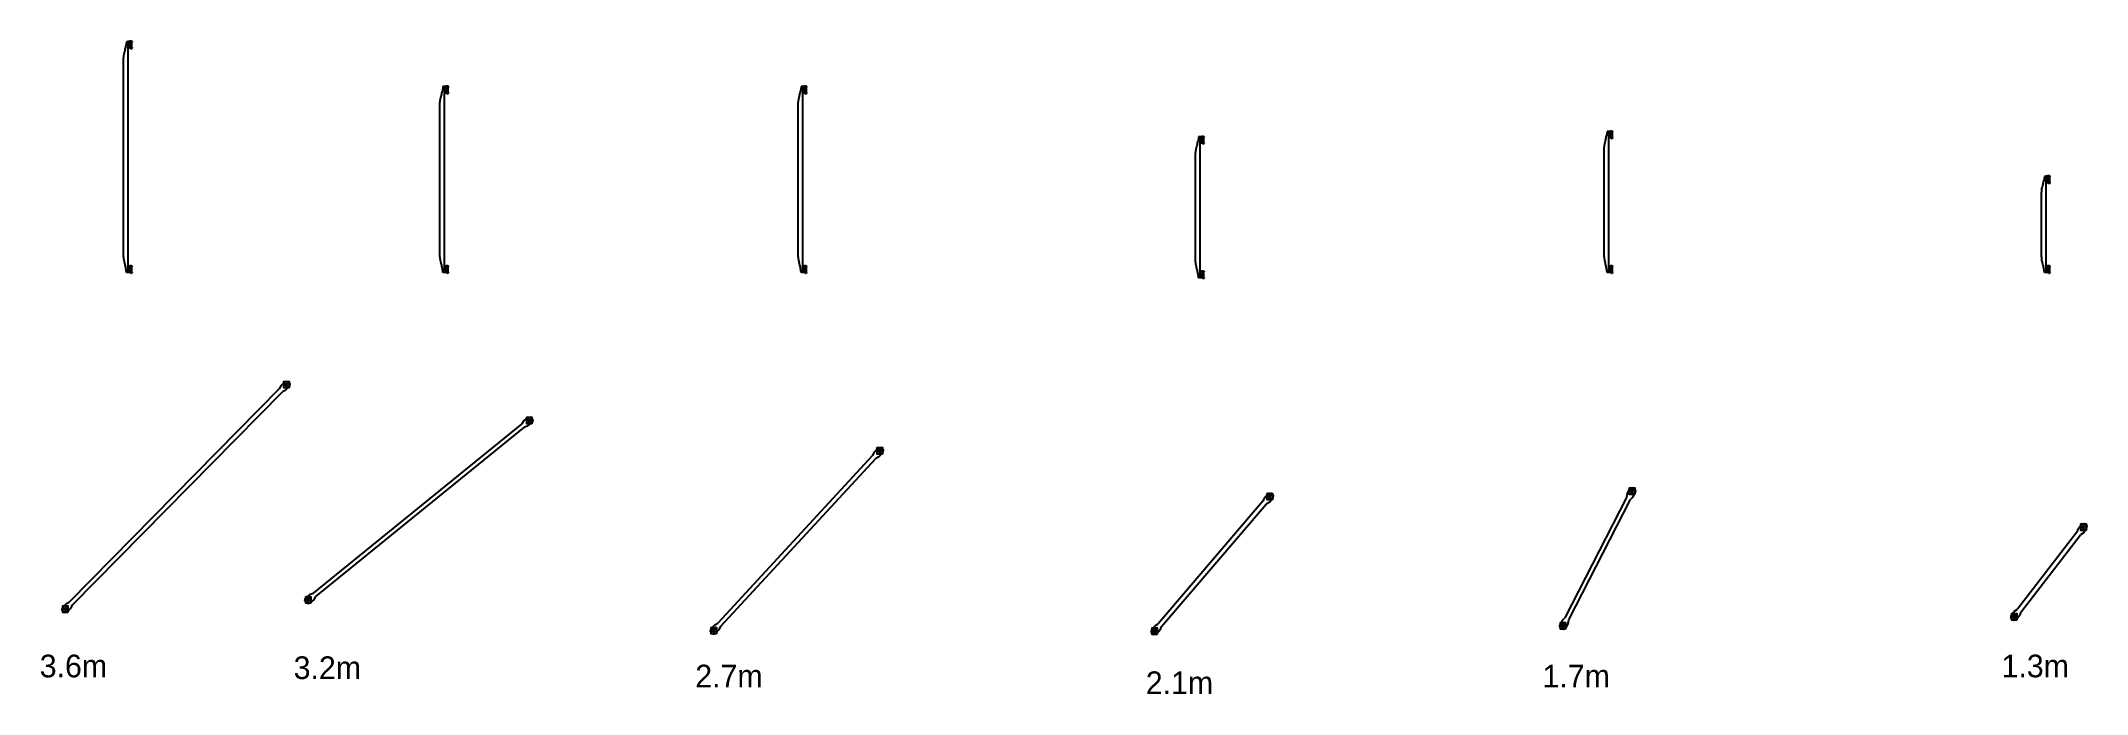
# Model space of a CAD drawing. Header units: millimetres. Extents: x 17510 to 40074, y 45629 to 52832.
import ezdxf

# ---------------------------------------------------------------- set-up
doc = ezdxf.new("R2010")
doc.units = ezdxf.units.MM
doc.layers.get('0').update_dxf_attribs({"linetype": 'CONTINUOUS'})
doc.styles.add('ARCH', font='archd.shx', dxfattribs={"height": 250})

# ---------------------------------------------------------------- blocks, each defined once
blk = doc.blocks.new('3.6m Brace')
at = {"color": 150}
for p, q in [((2374, 2461), (2423, 2511)), ((2414, 2495), (2414, 2502)), ((2414, 2495), (2424, 2495)), ((2423, 2511), (2447, 2515)), ((2424, 2495), (2424, 2500)), ((2448, 2505), (2428, 2505)), ((2447, 2515), (2478, 2484)), ((2452, 2495), (2452, 2500)), ((2462, 2495), (2452, 2495)), ((2462, 2495), (2462, 2502)), ((2474, 2460), (2478, 2484)), ((2358, 2428), (45, 80)), ((80, 47), (2393, 2395)), ((2374, 2461), (2358, 2428)), ((2425, 2411), (2393, 2395)), ((2466, 2445), (2410, 2445)), ((2425, 2411), (2474, 2460)), ((-36, 15), (-40, -10)), ((13, 64), (-36, 15)), ((-24, 20), (-24, 27)), ((-24, 20), (-14, 20)), ((-14, 20), (-14, 25)), ((10, 30), (-10, 30)), ((13, 64), (45, 80)), ((14, 20), (14, 25)), ((24, 20), (14, 20)), ((64, 14), (15, -36)), ((24, 20), (24, 27)), ((64, 14), (80, 47)), ((-9, -40), (-40, -10)), ((28, -30), (-28, -30)), ((15, -36), (-9, -40))]:
    blk.add_line(p, q, dxfattribs=at)
for points in [[(2466, 2439), (2410, 2439), (2410, 2511), (2466, 2511)], [(28, -36), (-28, -36), (-28, 36), (28, 36)]]:
    blk.add_lwpolyline(points, close=True, dxfattribs=at)
for centre, radius in [((2438, 2475), 11), ((2438, 2475), 10), ((0, 0), 11), ((0, 0), 10)]:
    blk.add_circle(centre, radius, dxfattribs=at)
for centre, radius, start, end in [((2403, 2495), 11.9, 358.6198, 54.5103), ((2423, 2502), 8.8, 90, 180), ((2428, 2500), 5, 90, 180), ((2448, 2500), 5, 0, 90), ((2453, 2502), 8.8, 0, 90), ((2473, 2495), 11.9, 125.4897, 181.3802), ((-35, 20), 11.9, 358.6198, 54.5103), ((-15, 27), 8.8, 90, 180), ((-10, 25), 5, 90, 180), ((10, 25), 5, 0, 90), ((15, 27), 8.8, 0, 90), ((35, 20), 11.9, 125.4897, 181.3802)]:
    blk.add_arc(centre, radius, start, end, dxfattribs=at)
blk = doc.blocks.new('3.2m Brace')
at = {"color": 150}
for p, q in [((2354, 1943), (54, 75)), ((84, 37), (2384, 1905)), ((2373, 1973), (2354, 1943)), ((2373, 1973), (2427, 2017)), ((2418, 1917), (2384, 1905)), ((2466, 1950), (2410, 1950)), ((2414, 2000), (2414, 2007)), ((2414, 2000), (2424, 2000)), ((2418, 1917), (2472, 1962)), ((2424, 2000), (2424, 2005)), ((2427, 2017), (2451, 2019)), ((2448, 2010), (2428, 2010)), ((2451, 2019), (2479, 1985)), ((2452, 2000), (2452, 2005)), ((2462, 2000), (2452, 2000)), ((2462, 2000), (2462, 2007)), ((2472, 1962), (2479, 1985)), ((-34, 18), (-41, -5)), ((20, 63), (-34, 18)), ((-24, 20), (-24, 27)), ((-24, 20), (-14, 20)), ((-14, 20), (-14, 25)), ((10, 30), (-10, 30)), ((65, 7), (11, -37)), ((14, 20), (14, 25)), ((24, 20), (14, 20)), ((20, 63), (54, 75)), ((24, 20), (24, 27)), ((65, 7), (84, 37)), ((-13, -39), (-41, -5)), ((28, -30), (-28, -30)), ((11, -37), (-13, -39))]:
    blk.add_line(p, q, dxfattribs=at)
for points in [[(2466, 1944), (2410, 1944), (2410, 2016), (2466, 2016)], [(28, -36), (-28, -36), (-28, 36), (28, 36)]]:
    blk.add_lwpolyline(points, close=True, dxfattribs=at)
for centre, radius in [((2438, 1980), 11), ((2438, 1980), 10), ((0, 0), 11), ((0, 0), 10)]:
    blk.add_circle(centre, radius, dxfattribs=at)
for centre, radius, start, end in [((2403, 2000), 11.9, 358.6198, 54.5103), ((2423, 2007), 8.8, 90, 180), ((2428, 2005), 5, 90, 180), ((2448, 2005), 5, 0, 90), ((2453, 2007), 8.8, 0, 90), ((2473, 2000), 11.9, 125.4897, 181.3802), ((-35, 20), 11.9, 358.6198, 54.5103), ((-15, 27), 8.8, 90, 180), ((-10, 25), 5, 90, 180), ((10, 25), 5, 0, 90), ((15, 27), 8.8, 0, 90), ((35, 20), 11.9, 125.4897, 181.3802)]:
    blk.add_arc(centre, radius, start, end, dxfattribs=at)
blk = doc.blocks.new('2.7m Brace')
at = {"color": 150}
for p, q in [((1751, 1933), (43, 82)), ((78, 49), (1786, 1900)), ((1765, 1966), (1751, 1933)), ((1765, 1966), (1813, 2017)), ((1818, 1917), (1786, 1900)), ((1858, 1952), (1800, 1952)), ((1806, 2002), (1806, 2009)), ((1806, 2002), (1814, 2002)), ((1813, 2017), (1837, 2022)), ((1814, 2002), (1814, 2007)), ((1818, 1917), (1866, 1968)), ((1838, 2012), (1820, 2012)), ((1837, 2022), (1869, 1992)), ((1844, 2002), (1844, 2007)), ((1852, 2002), (1844, 2002)), ((1852, 2002), (1852, 2009)), ((1866, 1968), (1869, 1992)), ((-37, 13), (-40, -11)), ((11, 65), (-37, 13)), ((-24, 20), (-24, 27)), ((-24, 20), (-14, 20)), ((-14, 20), (-14, 25)), ((10, 30), (-10, 30)), ((11, 65), (43, 82)), ((14, 20), (14, 25)), ((24, 20), (14, 20)), ((64, 16), (16, -35)), ((24, 20), (24, 27)), ((64, 16), (78, 49)), ((-8, -41), (-40, -11)), ((28, -30), (-28, -30)), ((16, -35), (-8, -41))]:
    blk.add_line(p, q, dxfattribs=at)
for points in [[(1858, 1946), (1800, 1946), (1800, 2018), (1858, 2018)], [(28, -36), (-28, -36), (-28, 36), (28, 36)]]:
    blk.add_lwpolyline(points, close=True, dxfattribs=at)
for centre, radius in [((1829, 1982), 11), ((1829, 1982), 10), ((0, 0), 11), ((0, 0), 10)]:
    blk.add_circle(centre, radius, dxfattribs=at)
for centre, radius, start, end in [((1794, 2002), 11.9, 358.6198, 54.5103), ((1814, 2009), 8.8, 90, 180), ((1820, 2007), 5, 90, 180), ((1838, 2007), 5, 0, 90), ((1844, 2009), 8.8, 0, 90), ((1864, 2002), 11.9, 125.4897, 181.3802), ((-35, 20), 11.9, 358.6198, 54.5103), ((-15, 27), 8.8, 90, 180), ((-10, 25), 5, 90, 180), ((10, 25), 5, 0, 90), ((15, 27), 8.8, 0, 90), ((35, 20), 11.9, 125.4897, 181.3802)]:
    blk.add_arc(centre, radius, start, end, dxfattribs=at)
blk = doc.blocks.new('2.1m Brace')
at = {"color": 150}
for p, q in [((1194, 1433), (40, 83)), ((76, 52), (1230, 1402)), ((1207, 1467), (1194, 1433)), ((1207, 1467), (1252, 1520)), ((1262, 1420), (1230, 1402)), ((1298, 1455), (1242, 1455)), ((1246, 1505), (1246, 1512)), ((1246, 1505), (1256, 1505)), ((1252, 1520), (1276, 1526)), ((1256, 1505), (1256, 1510)), ((1280, 1515), (1260, 1515)), ((1262, 1420), (1307, 1473)), ((1276, 1526), (1309, 1497)), ((1284, 1505), (1284, 1510)), ((1294, 1505), (1284, 1505)), ((1294, 1505), (1294, 1512)), ((1307, 1473), (1309, 1497)), ((-37, 12), (-39, -12)), ((8, 65), (-37, 12)), ((-24, 20), (-24, 27)), ((-24, 20), (-14, 20)), ((-14, 20), (-14, 25)), ((10, 30), (-10, 30)), ((8, 65), (40, 83)), ((14, 20), (14, 25)), ((24, 20), (14, 20)), ((63, 18), (18, -35)), ((24, 20), (24, 27)), ((63, 18), (76, 52)), ((-6, -41), (-39, -12)), ((28, -30), (-28, -30)), ((18, -35), (-6, -41))]:
    blk.add_line(p, q, dxfattribs=at)
for points in [[(1298, 1449), (1242, 1449), (1242, 1521), (1298, 1521)], [(28, -36), (-28, -36), (-28, 36), (28, 36)]]:
    blk.add_lwpolyline(points, close=True, dxfattribs=at)
for centre, radius in [((1270, 1485), 11), ((1270, 1485), 10), ((0, 0), 11), ((0, 0), 10)]:
    blk.add_circle(centre, radius, dxfattribs=at)
for centre, radius, start, end in [((1235, 1505), 11.9, 358.6198, 54.5103), ((1255, 1512), 8.8, 90, 180), ((1260, 1510), 5, 90, 180), ((1280, 1510), 5, 0, 90), ((1285, 1512), 8.8, 0, 90), ((1305, 1505), 11.9, 125.4897, 181.3802), ((-35, 20), 11.9, 358.6198, 54.5103), ((-15, 27), 8.8, 90, 180), ((-10, 25), 5, 90, 180), ((10, 25), 5, 0, 90), ((15, 27), 8.8, 0, 90), ((35, 20), 11.9, 125.4897, 181.3802)]:
    blk.add_arc(centre, radius, start, end, dxfattribs=at)
blk = doc.blocks.new('1.7m Brace')
at = {"color": 150}
for p, q in [((700, 1417), (19, 90)), ((62, 68), (743, 1395)), ((705, 1453), (700, 1417)), ((705, 1453), (737, 1515)), ((790, 1455), (734, 1455)), ((737, 1515), (758, 1526)), ((738, 1505), (738, 1512)), ((738, 1505), (748, 1505)), ((769, 1420), (743, 1395)), ((748, 1505), (748, 1510)), ((772, 1515), (752, 1515)), ((758, 1526), (798, 1506)), ((769, 1420), (801, 1482)), ((776, 1505), (776, 1510)), ((786, 1505), (776, 1505)), ((786, 1505), (786, 1512)), ((801, 1482), (798, 1506)), ((-7, 65), (-39, 3)), ((-39, 3), (-36, -21)), ((-24, 20), (-24, 27)), ((-24, 20), (-14, 20)), ((-14, 20), (-14, 25)), ((10, 30), (-10, 30)), ((-7, 65), (19, 90)), ((14, 20), (14, 25)), ((24, 20), (14, 20)), ((24, 20), (24, 27)), ((57, 32), (25, -30)), ((57, 32), (62, 68)), ((4, -41), (-36, -21)), ((28, -30), (-28, -30)), ((25, -30), (4, -41))]:
    blk.add_line(p, q, dxfattribs=at)
for points in [[(790, 1449), (734, 1449), (734, 1521), (790, 1521)], [(28, -36), (-28, -36), (-28, 36), (28, 36)]]:
    blk.add_lwpolyline(points, close=True, dxfattribs=at)
for centre, radius in [((762, 1485), 11), ((762, 1485), 10), ((0, 0), 11), ((0, 0), 10)]:
    blk.add_circle(centre, radius, dxfattribs=at)
for centre, radius, start, end in [((727, 1505), 11.9, 358.6198, 54.5103), ((747, 1512), 8.8, 90, 180), ((752, 1510), 5, 90, 180), ((772, 1510), 5, 0, 90), ((777, 1512), 8.8, 0, 90), ((797, 1505), 11.9, 125.4897, 181.3802), ((-35, 20), 11.9, 358.6198, 54.5103), ((-15, 27), 8.8, 90, 180), ((-10, 25), 5, 90, 180), ((10, 25), 5, 0, 90), ((15, 27), 8.8, 0, 90), ((35, 20), 11.9, 125.4897, 181.3802)]:
    blk.add_arc(centre, radius, start, end, dxfattribs=at)
blk = doc.blocks.new('1.3m Brace')
at = {"color": 150}
for p, q in [((689, 934), (35, 85)), ((73, 56), (727, 905)), ((700, 968), (689, 934)), ((700, 968), (743, 1024)), ((757, 924), (727, 905)), ((790, 960), (734, 960)), ((738, 1010), (738, 1017)), ((738, 1010), (748, 1010)), ((743, 1024), (766, 1031)), ((748, 1010), (748, 1015)), ((772, 1020), (752, 1020)), ((757, 924), (800, 980)), ((766, 1031), (801, 1004)), ((776, 1010), (776, 1015)), ((786, 1010), (776, 1010)), ((786, 1010), (786, 1017)), ((800, 980), (801, 1004)), ((-38, 10), (-39, -14)), ((5, 66), (-38, 10)), ((-24, 20), (-24, 27)), ((-24, 20), (-14, 20)), ((-14, 20), (-14, 25)), ((10, 30), (-10, 30)), ((5, 66), (35, 85)), ((14, 20), (14, 25)), ((24, 20), (14, 20)), ((62, 22), (19, -34)), ((24, 20), (24, 27)), ((62, 22), (73, 56)), ((-4, -41), (-39, -14)), ((28, -30), (-28, -30)), ((19, -34), (-4, -41))]:
    blk.add_line(p, q, dxfattribs=at)
for points in [[(790, 954), (734, 954), (734, 1026), (790, 1026)], [(28, -36), (-28, -36), (-28, 36), (28, 36)]]:
    blk.add_lwpolyline(points, close=True, dxfattribs=at)
for centre, radius in [((762, 990), 11), ((762, 990), 10), ((0, 0), 11), ((0, 0), 10)]:
    blk.add_circle(centre, radius, dxfattribs=at)
for centre, radius, start, end in [((727, 1010), 11.9, 358.6198, 54.5103), ((747, 1017), 8.8, 90, 180), ((752, 1015), 5, 90, 180), ((772, 1015), 5, 0, 90), ((777, 1017), 8.8, 0, 90), ((797, 1010), 11.9, 125.4897, 181.3802), ((-35, 20), 11.9, 358.6198, 54.5103), ((-15, 27), 8.8, 90, 180), ((-10, 25), 5, 90, 180), ((10, 25), 5, 0, 90), ((15, 27), 8.8, 0, 90), ((35, 20), 11.9, 125.4897, 181.3802)]:
    blk.add_arc(centre, radius, start, end, dxfattribs=at)
blk = doc.blocks.new('1.3m Brace Side')
at = {"color": 150}
for p, q in [((-37, 953), (-42, 939)), ((-21, 1045), (-27, 996)), ((-6, 1046), (-21, 1045)), ((40, 1046), (-6, 1046)), ((-6, 1046), (-6, 974)), ((-6, 974), (-6, 56)), ((40, 974), (-6, 974)), ((40, 1040), (0, 1040)), ((0, 1040), (0, 980)), ((40, 980), (0, 980)), ((16, 1046), (15, 1054)), ((15, 1054), (35, 1054)), ((26, 980), (17, 1040)), ((29, 963), (27, 974)), ((35, 963), (29, 963)), ((35, 1054), (35, 1046)), ((35, 1040), (35, 980)), ((35, 974), (35, 963)), ((40, 1046), (40, 1040)), ((40, 980), (40, 974)), ((-54, 158), (-54, 872)), ((-37, 77), (-42, 91)), ((-21, -15), (-27, 34)), ((40, 56), (-6, 56)), ((-6, 56), (-6, -16)), ((40, 50), (0, 50)), ((0, 50), (0, -10)), ((16, 56), (15, 64)), ((15, 64), (35, 64)), ((26, -10), (17, 50)), ((35, 64), (35, 56)), ((35, 50), (35, -10)), ((40, 56), (40, 50)), ((-6, -16), (-21, -15)), ((40, -16), (-6, -16)), ((40, -10), (0, -10)), ((29, -27), (27, -16)), ((35, -27), (29, -27)), ((35, -16), (35, -27)), ((40, -10), (40, -16))]:
    blk.add_line(p, q, dxfattribs=at)
for centre, start, end in [((146, 872), 160.3809, 180), ((-226, 1021), 340.3809, 352.8189), ((146, 158), 180, 199.6191), ((-226, 9), 7.1811, 19.6191)]:
    blk.add_arc(centre, 200, start, end, dxfattribs=at)
blk = doc.blocks.new('1.7m Brace Side')
at = {"color": 150}
for p, q in [((-54, 158), (-54, 1367)), ((-37, 1448), (-42, 1434)), ((-21, 1540), (-27, 1491)), ((-6, 1541), (-21, 1540)), ((40, 1541), (-6, 1541)), ((-6, 1541), (-6, 1469)), ((-6, 1469), (-6, 56)), ((40, 1469), (-6, 1469)), ((40, 1535), (0, 1535)), ((0, 1535), (0, 1475)), ((40, 1475), (0, 1475)), ((16, 1541), (15, 1549)), ((15, 1549), (35, 1549)), ((26, 1475), (17, 1535)), ((29, 1458), (27, 1469)), ((35, 1458), (29, 1458)), ((35, 1549), (35, 1541)), ((35, 1535), (35, 1475)), ((35, 1469), (35, 1458)), ((40, 1541), (40, 1535)), ((40, 1475), (40, 1469)), ((-37, 77), (-42, 91)), ((-21, -15), (-27, 34)), ((40, 56), (-6, 56)), ((-6, 56), (-6, -16)), ((40, 50), (0, 50)), ((0, 50), (0, -10)), ((16, 56), (15, 64)), ((15, 64), (35, 64)), ((26, -10), (17, 50)), ((35, 64), (35, 56)), ((35, 50), (35, -10)), ((40, 56), (40, 50)), ((-6, -16), (-21, -15)), ((40, -16), (-6, -16)), ((40, -10), (0, -10)), ((29, -27), (27, -16)), ((35, -27), (29, -27)), ((35, -16), (35, -27)), ((40, -10), (40, -16))]:
    blk.add_line(p, q, dxfattribs=at)
for centre, start, end in [((146, 1367), 160.3809, 180), ((-226, 1516), 340.3809, 352.8189), ((146, 158), 180, 199.6191), ((-226, 9), 7.1811, 19.6191)]:
    blk.add_arc(centre, 200, start, end, dxfattribs=at)
blk = doc.blocks.new('2.1m Brace Side')
at = {"color": 150}
for p, q in [((-54, 158), (-54, 1367)), ((-37, 1448), (-42, 1434)), ((-21, 1540), (-27, 1491)), ((-6, 1541), (-21, 1540)), ((40, 1541), (-6, 1541)), ((-6, 1541), (-6, 1469)), ((-6, 1469), (-6, 56)), ((40, 1469), (-6, 1469)), ((40, 1535), (0, 1535)), ((0, 1535), (0, 1475)), ((40, 1475), (0, 1475)), ((16, 1541), (15, 1549)), ((15, 1549), (35, 1549)), ((26, 1475), (17, 1535)), ((29, 1458), (27, 1469)), ((35, 1458), (29, 1458)), ((35, 1549), (35, 1541)), ((35, 1535), (35, 1475)), ((35, 1469), (35, 1458)), ((40, 1541), (40, 1535)), ((40, 1475), (40, 1469)), ((-37, 77), (-42, 91)), ((-21, -15), (-27, 34)), ((40, 56), (-6, 56)), ((-6, 56), (-6, -16)), ((40, 50), (0, 50)), ((0, 50), (0, -10)), ((16, 56), (15, 64)), ((15, 64), (35, 64)), ((26, -10), (17, 50)), ((35, 64), (35, 56)), ((35, 50), (35, -10)), ((40, 56), (40, 50)), ((-6, -16), (-21, -15)), ((40, -16), (-6, -16)), ((40, -10), (0, -10)), ((29, -27), (27, -16)), ((35, -27), (29, -27)), ((35, -16), (35, -27)), ((40, -10), (40, -16))]:
    blk.add_line(p, q, dxfattribs=at)
for centre, start, end in [((146, 1367), 160.3809, 180), ((-226, 1516), 340.3809, 352.8189), ((146, 158), 180, 199.6191), ((-226, 9), 7.1811, 19.6191)]:
    blk.add_arc(centre, 200, start, end, dxfattribs=at)
blk = doc.blocks.new('2.7m Brace Side')
at = {"color": 150}
for p, q in [((-21, 2035), (-27, 1986)), ((-6, 2036), (-21, 2035)), ((40, 2036), (-6, 2036)), ((-6, 2036), (-6, 1964)), ((16, 2036), (15, 2044)), ((15, 2044), (35, 2044)), ((35, 2044), (35, 2036)), ((40, 2036), (40, 2030)), ((-54, 158), (-54, 1862)), ((-37, 1943), (-42, 1929)), ((-6, 1964), (-6, 56)), ((40, 1964), (-6, 1964)), ((40, 2030), (0, 2030)), ((0, 2030), (0, 1970)), ((40, 1970), (0, 1970)), ((26, 1970), (17, 2030)), ((29, 1953), (27, 1964)), ((35, 1953), (29, 1953)), ((35, 2030), (35, 1970)), ((35, 1964), (35, 1953)), ((40, 1970), (40, 1964)), ((-37, 77), (-42, 91)), ((-21, -15), (-27, 34)), ((40, 56), (-6, 56)), ((-6, 56), (-6, -16)), ((40, 50), (0, 50)), ((0, 50), (0, -10)), ((16, 56), (15, 64)), ((15, 64), (35, 64)), ((26, -10), (17, 50)), ((35, 64), (35, 56)), ((35, 50), (35, -10)), ((40, 56), (40, 50)), ((-6, -16), (-21, -15)), ((40, -16), (-6, -16)), ((40, -10), (0, -10)), ((29, -27), (27, -16)), ((35, -27), (29, -27)), ((35, -16), (35, -27)), ((40, -10), (40, -16))]:
    blk.add_line(p, q, dxfattribs=at)
for centre, start, end in [((146, 1862), 160.3809, 180), ((-226, 2011), 340.3809, 352.8189), ((146, 158), 180, 199.6191), ((-226, 9), 7.1811, 19.6191)]:
    blk.add_arc(centre, 200, start, end, dxfattribs=at)
blk = doc.blocks.new('3.2m Brace Side')
at = {"color": 150}
for p, q in [((-21, 2035), (-27, 1986)), ((-6, 2036), (-21, 2035)), ((40, 2036), (-6, 2036)), ((-6, 2036), (-6, 1964)), ((16, 2036), (15, 2044)), ((15, 2044), (35, 2044)), ((35, 2044), (35, 2036)), ((40, 2036), (40, 2030)), ((-54, 158), (-54, 1862)), ((-37, 1943), (-42, 1929)), ((-6, 1964), (-6, 56)), ((40, 1964), (-6, 1964)), ((40, 2030), (0, 2030)), ((0, 2030), (0, 1970)), ((40, 1970), (0, 1970)), ((26, 1970), (17, 2030)), ((29, 1953), (27, 1964)), ((35, 1953), (29, 1953)), ((35, 2030), (35, 1970)), ((35, 1964), (35, 1953)), ((40, 1970), (40, 1964)), ((-37, 77), (-42, 91)), ((-21, -15), (-27, 34)), ((40, 56), (-6, 56)), ((-6, 56), (-6, -16)), ((40, 50), (0, 50)), ((0, 50), (0, -10)), ((16, 56), (15, 64)), ((15, 64), (35, 64)), ((26, -10), (17, 50)), ((35, 64), (35, 56)), ((35, 50), (35, -10)), ((40, 56), (40, 50)), ((-6, -16), (-21, -15)), ((40, -16), (-6, -16)), ((40, -10), (0, -10)), ((29, -27), (27, -16)), ((35, -27), (29, -27)), ((35, -16), (35, -27)), ((40, -10), (40, -16))]:
    blk.add_line(p, q, dxfattribs=at)
for centre, start, end in [((146, 1862), 160.3809, 180), ((-226, 2011), 340.3809, 352.8189), ((146, 158), 180, 199.6191), ((-226, 9), 7.1811, 19.6191)]:
    blk.add_arc(centre, 200, start, end, dxfattribs=at)
blk = doc.blocks.new('3.6m Brace Side')
at = {"color": 150}
for p, q in [((-21, 2530), (-27, 2481)), ((-6, 2531), (-21, 2530)), ((40, 2531), (-6, 2531)), ((-6, 2531), (-6, 2459)), ((40, 2525), (0, 2525)), ((0, 2525), (0, 2465)), ((16, 2531), (15, 2539)), ((15, 2539), (35, 2539)), ((26, 2465), (17, 2525)), ((35, 2539), (35, 2531)), ((35, 2525), (35, 2465)), ((40, 2531), (40, 2525)), ((-54, 158), (-54, 2357)), ((-37, 2438), (-42, 2424)), ((-6, 2459), (-6, 56)), ((40, 2459), (-6, 2459)), ((40, 2465), (0, 2465)), ((29, 2448), (27, 2459)), ((35, 2448), (29, 2448)), ((35, 2459), (35, 2448)), ((40, 2465), (40, 2459)), ((-37, 77), (-42, 91)), ((-21, -15), (-27, 34)), ((40, 56), (-6, 56)), ((-6, 56), (-6, -16)), ((40, 50), (0, 50)), ((0, 50), (0, -10)), ((16, 56), (15, 64)), ((15, 64), (35, 64)), ((26, -10), (17, 50)), ((35, 64), (35, 56)), ((35, 50), (35, -10)), ((40, 56), (40, 50)), ((-6, -16), (-21, -15)), ((40, -16), (-6, -16)), ((40, -10), (0, -10)), ((29, -27), (27, -16)), ((35, -27), (29, -27)), ((35, -16), (35, -27)), ((40, -10), (40, -16))]:
    blk.add_line(p, q, dxfattribs=at)
for centre, start, end in [((146, 2357), 160.3809, 180), ((-226, 2506), 340.3809, 352.8189), ((146, 158), 180, 199.6191), ((-226, 9), 7.1811, 19.6191)]:
    blk.add_arc(centre, 200, start, end, dxfattribs=at)

msp = doc.modelspace()

# ---------------------------------------------------------------- block references
for name, p in [('3.6m Brace Side', (18475, 50293)), ('3.2m Brace Side', (21964, 50293)), ('2.7m Brace Side', (25914, 50293)), ('2.1m Brace Side', (30297, 50234)), ('1.7m Brace Side', (34802, 50293)), ('1.3m Brace Side', (39624, 50293)), ('3.6m Brace', (17780, 46566)), ('3.2m Brace', (20458, 46667)), ('2.7m Brace', (24931, 46329)), ('2.1m Brace', (29792, 46322)), ('1.7m Brace', (34296, 46381)), ('1.3m Brace', (39273, 46481))]:
    msp.add_blockref(name, p)

# ---------------------------------------------------------------- texts
at = {"char_height": 250, "width": 2787.55, "attachment_point": 1, "style": 'ARCH'}
for s, insert in [('3.6m', (17497, 46064)), ('3.2m', (20297, 46045)), ('1.3m', (39131, 46064)), ('2.7m', (24726, 45953)), ('2.1m', (29694, 45879)), ('1.7m', (34069, 45953))]:
    msp.add_mtext(s, dxfattribs=dict(at, insert=insert))

doc.saveas('drawing.dxf')
